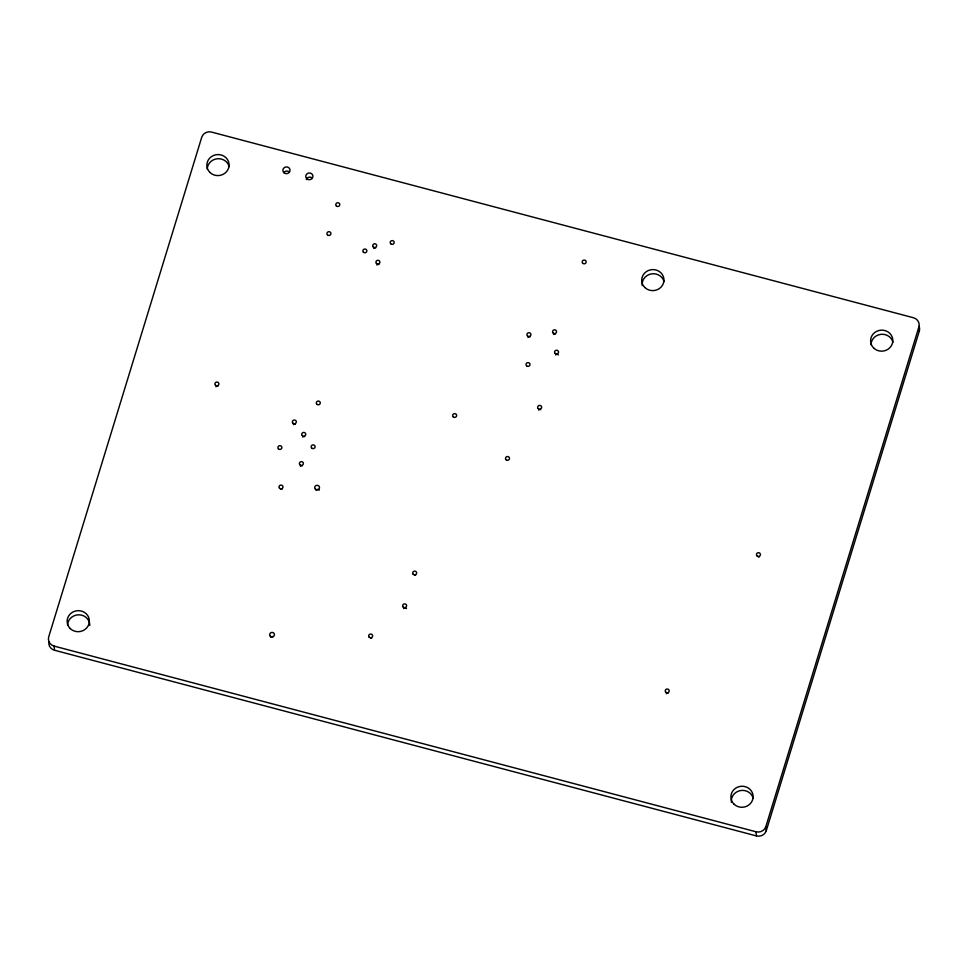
<?xml version="1.0" encoding="UTF-8"?>
<svg xmlns="http://www.w3.org/2000/svg" width="968" height="968" viewBox="0 0 968 968"><rect width="100%" height="100%" fill="white"/><g stroke="black" fill="none" stroke-linecap="round" stroke-linejoin="round"><path stroke-width="1.45" d="M766.281 830.701L765.87 826.551L918.874 327.002A7.95 7.514 -5.6 0 0 913.465 317.746L211.569 132.084A7.95 7.514 -5.6 0 0 201.719 137.299L48.715 636.847A7.95 7.514 -5.6 0 0 54.123 646.104L54.535 650.254L756.431 835.916A7.95 7.514 -5.6 0 0 766.281 830.701L919.285 331.153A7.95 7.514 -5.6 0 0 919.055 326.325M54.123 646.104L756.032 831.778A7.95 7.514 -5.6 0 0 765.87 826.551M918.874 327.002L919.285 331.153M756.032 831.778L756.431 835.916M373.745 248.473A1.984 1.875 -5.6 0 1 375.669 248.002M642.183 285.548A11.132 10.515 -5.6 0 1 651.283 273.92A11.132 10.515 -5.6 0 1 664.036 281.627M67.542 625.219A11.132 10.515 -5.6 0 1 78.892 614.801A11.132 10.515 -5.6 0 1 89.782 625.437M207.237 169.11A11.132 10.515 -5.6 0 1 217.147 158.776A11.132 10.515 -5.6 0 1 229.162 166.605M306.324 179.576A3.582 3.376 -5.6 0 1 312.337 178.112M666.25 693.693A1.984 1.875 -5.6 0 1 668.186 693.221M555.584 354.905A1.984 1.875 -5.6 0 1 558.391 354.929M293.377 424.698A1.984 1.875 -5.6 0 1 295.313 424.226M376.939 264.978A1.984 1.875 -5.6 0 1 378.863 264.506M527.959 337.396A1.984 1.875 -5.6 0 1 529.883 336.937M553.587 334.492A1.984 1.875 -5.6 0 1 555.511 334.033M758.392 556.903A1.984 1.875 -5.6 0 1 759.42 556.915M370.587 638.239A1.984 1.875 -5.6 0 1 371.615 638.251M538.68 410.069A1.984 1.875 -5.6 0 1 540.616 409.609M315.883 490.098A2.384 2.251 -5.6 0 1 319.246 490.123M731.36 802.194A11.132 10.515 -5.6 0 1 740.46 790.566A11.132 10.515 -5.6 0 1 753.213 798.285M54.535 650.254A7.95 7.514 -5.6 0 1 48.896 641.953M870.994 344.693A11.132 10.515 -5.6 0 1 880.892 334.347A11.132 10.515 -5.6 0 1 892.92 342.176M284.398 172.014A3.582 3.376 -5.6 0 1 289.456 172.062M270.822 637.21A2.384 2.251 -5.6 0 1 273.133 636.641M302.778 437.1A1.984 1.875 -5.6 0 1 304.702 436.629M280.938 489.312A1.984 1.875 -5.6 0 1 281.966 489.312M215.937 386.74A1.984 1.875 -5.6 0 1 217.861 386.268M403.656 608.569A1.984 1.875 -5.6 0 1 406.463 608.606M414.594 575.319A1.984 1.875 -5.6 0 1 415.623 575.331M300.419 466.322A1.984 1.875 -5.6 0 1 302.355 465.85M376.479 263.49A1.984 1.875 -5.6 0 0 379.819 262.679A1.984 1.875 -5.6 0 0 377.435 260.356A1.984 1.875 -5.6 0 0 376.479 263.49M644.797 287.472A11.132 10.515 -5.6 0 0 663.516 282.934A11.132 10.515 -5.6 0 0 650.181 269.915A11.132 10.515 -5.6 0 0 644.797 287.472M582.736 263.26A1.984 1.875 -5.6 0 0 586.076 262.449A1.984 1.875 -5.6 0 0 583.692 260.126A1.984 1.875 -5.6 0 0 582.736 263.26M70.228 628.547A11.132 10.515 -5.6 0 0 88.935 624.009A11.132 10.515 -5.6 0 0 75.601 610.99A11.132 10.515 -5.6 0 0 70.228 628.547M306.771 178.705A3.582 3.376 -5.6 0 0 312.785 177.253A3.582 3.376 -5.6 0 0 308.502 173.066A3.582 3.376 -5.6 0 0 306.771 178.705M209.923 172.437A11.132 10.515 -5.6 0 0 228.642 167.9A11.132 10.515 -5.6 0 0 215.307 154.892A11.132 10.515 -5.6 0 0 209.923 172.437M665.79 692.205A1.984 1.875 -5.6 0 0 669.13 691.394A1.984 1.875 -5.6 0 0 666.746 689.071A1.984 1.875 -5.6 0 0 665.79 692.205M453.218 416.833A1.984 1.875 -5.6 0 0 456.557 416.022A1.984 1.875 -5.6 0 0 454.173 413.699A1.984 1.875 -5.6 0 0 453.218 416.833M403.196 607.093A1.984 1.875 -5.6 0 0 406.536 606.283A1.984 1.875 -5.6 0 0 404.152 603.959A1.984 1.875 -5.6 0 0 403.196 607.093M278.457 448.874A1.984 1.875 -5.6 0 0 281.797 448.063A1.984 1.875 -5.6 0 0 279.413 445.74A1.984 1.875 -5.6 0 0 278.457 448.874M292.917 423.21A1.984 1.875 -5.6 0 0 296.256 422.399A1.984 1.875 -5.6 0 0 293.873 420.076A1.984 1.875 -5.6 0 0 292.917 423.21M555.112 353.417A1.984 1.875 -5.6 0 0 558.463 352.606A1.984 1.875 -5.6 0 0 556.08 350.283A1.984 1.875 -5.6 0 0 555.112 353.417M299.959 464.834A1.984 1.875 -5.6 0 0 303.299 464.023A1.984 1.875 -5.6 0 0 300.915 461.7A1.984 1.875 -5.6 0 0 299.959 464.834M506.058 459.715A1.984 1.875 -5.6 0 0 509.41 458.905A1.984 1.875 -5.6 0 0 507.026 456.581A1.984 1.875 -5.6 0 0 506.058 459.715M373.285 246.985A1.984 1.875 -5.6 0 0 376.625 246.174A1.984 1.875 -5.6 0 0 374.241 243.851A1.984 1.875 -5.6 0 0 373.285 246.985M526.58 365.807A1.984 1.875 -5.6 0 0 529.919 364.996A1.984 1.875 -5.6 0 0 527.536 362.673A1.984 1.875 -5.6 0 0 526.58 365.807M527.487 335.92A1.984 1.875 -5.6 0 0 530.827 335.109A1.984 1.875 -5.6 0 0 528.443 332.774A1.984 1.875 -5.6 0 0 527.487 335.92M553.115 333.016A1.984 1.875 -5.6 0 0 556.467 332.206A1.984 1.875 -5.6 0 0 554.083 329.882A1.984 1.875 -5.6 0 0 553.115 333.016M757.024 555.898A1.984 1.875 -5.6 0 0 760.364 555.087A1.984 1.875 -5.6 0 0 757.98 552.764A1.984 1.875 -5.6 0 0 757.024 555.898M215.465 385.252A1.984 1.875 -5.6 0 0 218.804 384.441A1.984 1.875 -5.6 0 0 216.433 382.118A1.984 1.875 -5.6 0 0 215.465 385.252M369.219 637.234A1.984 1.875 -5.6 0 0 372.559 636.424A1.984 1.875 -5.6 0 0 370.175 634.1A1.984 1.875 -5.6 0 0 369.219 637.234M538.22 408.593A1.984 1.875 -5.6 0 0 541.56 407.782A1.984 1.875 -5.6 0 0 539.176 405.447A1.984 1.875 -5.6 0 0 538.22 408.593M302.306 435.612A1.984 1.875 -5.6 0 0 305.646 434.801A1.984 1.875 -5.6 0 0 303.274 432.478A1.984 1.875 -5.6 0 0 302.306 435.612M363.436 252.212A1.984 1.875 -5.6 0 0 366.775 251.402A1.984 1.875 -5.6 0 0 364.391 249.078A1.984 1.875 -5.6 0 0 363.436 252.212M390.757 243.791A1.984 1.875 -5.6 0 0 394.097 242.98A1.984 1.875 -5.6 0 0 391.713 240.657A1.984 1.875 -5.6 0 0 390.757 243.791M315.399 489.142A2.384 2.251 -5.6 0 0 319.416 488.162A2.384 2.251 -5.6 0 0 316.548 485.379A2.384 2.251 -5.6 0 0 315.399 489.142M873.68 348.02A11.132 10.515 -5.6 0 0 892.387 343.483A11.132 10.515 -5.6 0 0 879.053 330.463A11.132 10.515 -5.6 0 0 873.68 348.02M733.986 804.13A11.132 10.515 -5.6 0 0 752.693 799.592A11.132 10.515 -5.6 0 0 739.358 786.573A11.132 10.515 -5.6 0 0 733.986 804.13M283.878 172.655A3.582 3.376 -5.6 0 0 289.892 171.191A3.582 3.376 -5.6 0 0 285.608 167.016A3.582 3.376 -5.6 0 0 283.878 172.655M270.338 636.254A2.384 2.251 -5.6 0 0 274.355 635.274A2.384 2.251 -5.6 0 0 271.5 632.491A2.384 2.251 -5.6 0 0 270.338 636.254M279.57 488.296A1.984 1.875 -5.6 0 0 282.922 487.485A1.984 1.875 -5.6 0 0 280.538 485.162A1.984 1.875 -5.6 0 0 279.57 488.296M316.863 404.249A1.984 1.875 -5.6 0 0 320.202 403.438A1.984 1.875 -5.6 0 0 317.831 401.115A1.984 1.875 -5.6 0 0 316.863 404.249M413.227 574.314A1.984 1.875 -5.6 0 0 416.567 573.504A1.984 1.875 -5.6 0 0 414.195 571.181A1.984 1.875 -5.6 0 0 413.227 574.314M311.696 448.063A1.984 1.875 -5.6 0 0 315.036 447.252A1.984 1.875 -5.6 0 0 312.652 444.929A1.984 1.875 -5.6 0 0 311.696 448.063M327.499 234.885A1.984 1.875 -5.6 0 0 330.85 234.074A1.984 1.875 -5.6 0 0 328.467 231.751A1.984 1.875 -5.6 0 0 327.499 234.885M336.368 205.918A1.984 1.875 -5.6 0 0 339.72 205.107A1.984 1.875 -5.6 0 0 337.336 202.784A1.984 1.875 -5.6 0 0 336.368 205.918"/></g></svg>
